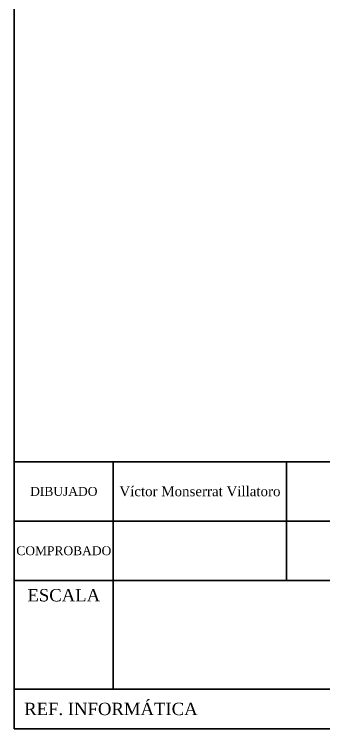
# Model space of a CAD drawing. Header units: millimetres. Extents: x 20 to 205, y 5 to 292.
# Drawn here: x 20 to 82.7, y 5 to 149.5 of the extents above; entities that cross this region are included whole.
import ezdxf
from ezdxf.enums import TextEntityAlignment as Align

# ---------------------------------------------------------------- set-up
doc = ezdxf.new("R2010")
doc.units = ezdxf.units.MM
doc.layers.add('Cajetín y formato', color=1, linetype='Continuous', lineweight=35)
doc.layers.add('Textos y Leyendas', color=3, linetype='Continuous', lineweight=15)
doc.styles.add('e1', font='times.ttf')

msp = doc.modelspace()

# ---------------------------------------------------------------- linework, layer by layer
at = {"layer": 'Cajetín y formato'}
for p, q in [((20, 59), (20, 292)), ((205, 59), (20, 59)), ((20, 59), (20, 5)), ((40, 59), (40, 13)), ((75, 59), (75, 35)), ((20, 47), (100, 47)), ((20, 35), (205, 35)), ((20, 13), (205, 13)), ((20, 5), (205, 5))]:
    msp.add_line(p, q, dxfattribs=at)

# ---------------------------------------------------------------- texts
at = {"layer": 'Textos y Leyendas', "style": 'e1'}
for s, height, p in [('DIBUJADO', 1.8, (30, 53)), ('COMPROBADO', 1.8, (30, 41)), ('ESCALA', 2.5, (30, 32))]:
    msp.add_text(s, height=height, dxfattribs=at).set_placement(p, align=Align.MIDDLE_CENTER)
msp.add_text('REF. INFORMÁTICA', height=2.5, dxfattribs=at).set_placement((22, 9), align=Align.MIDDLE_LEFT)
at = {"layer": 'Textos y Leyendas', "insert": (57.5, 53), "char_height": 2, "attachment_point": 5, "style": 'e1'}
msp.add_mtext_dynamic_manual_height_columns('Víctor Monserrat Villatoro', width=35.351814, gutter_width=22.5, heights=[0], dxfattribs=at)

doc.saveas('drawing.dxf')
